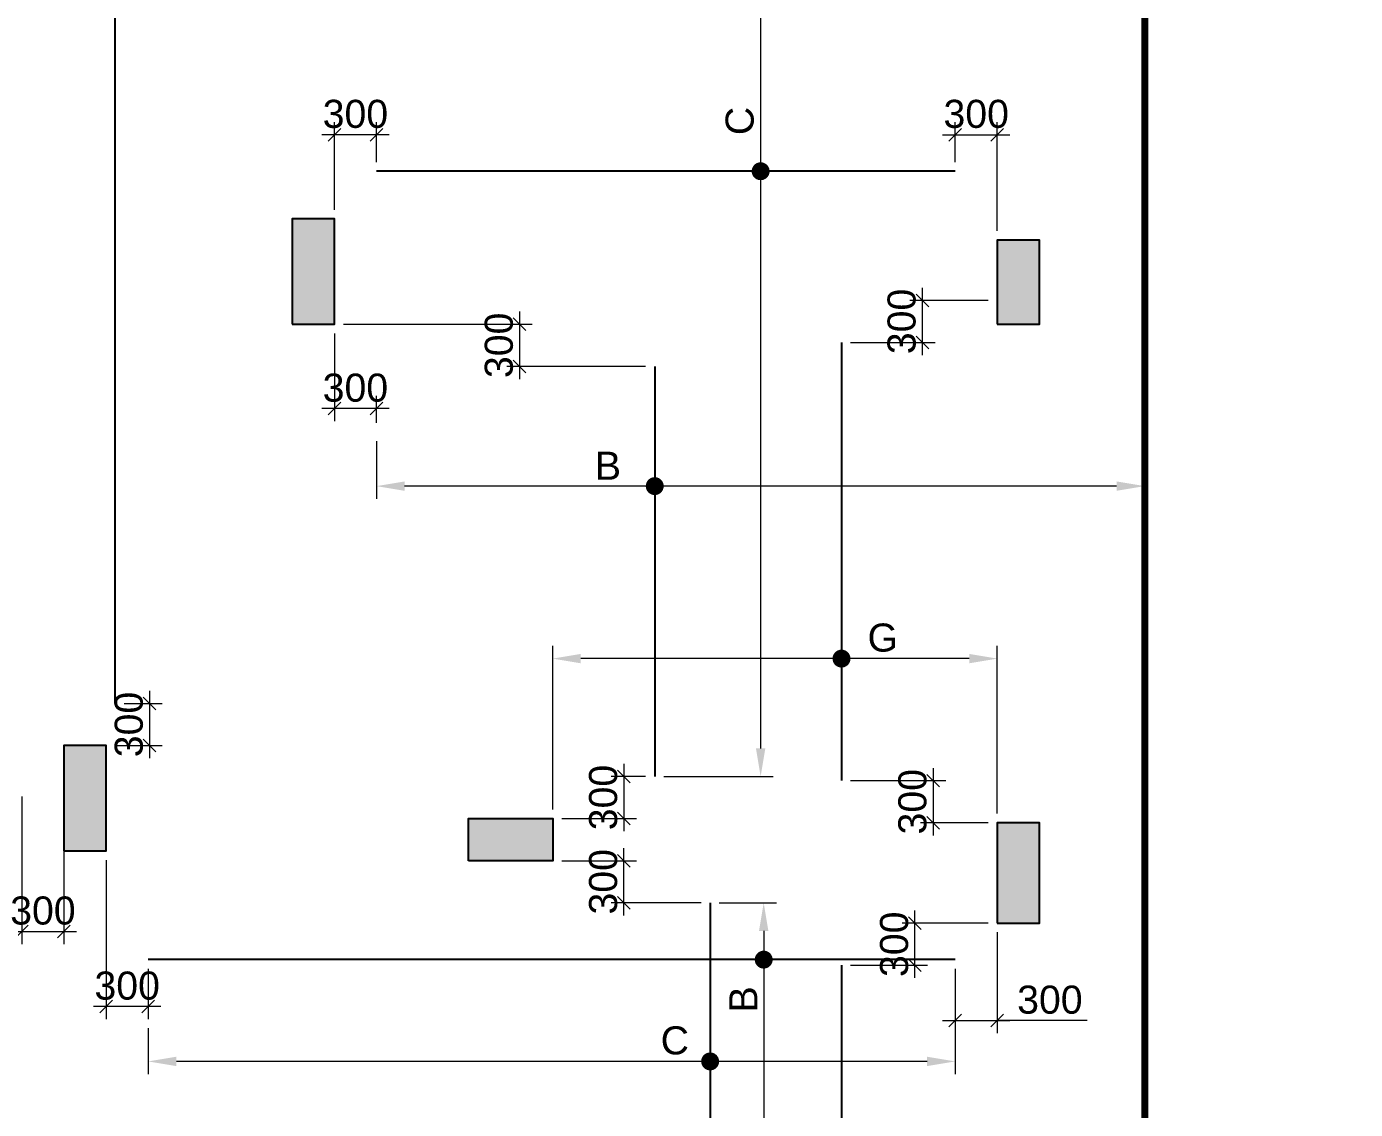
# Model space of a CAD drawing. Header units: millimetres. Extents: x 1123469 to 1883119, y -126924 to 196924.
# Drawn here: x 1633029 to 1642490, y 138028 to 145739 of the extents above; entities that cross this region are included whole.
import ezdxf

# ---------------------------------------------------------------- set-up
doc = ezdxf.new("R2010")
doc.units = ezdxf.units.MM
doc.header["$LTSCALE"] = 500
doc.header["$MEASUREMENT"] = 0
doc.header["$PDMODE"] = 34
doc.linetypes.add('CONTINOUS', pattern=[0])
doc.layers.get('Defpoints').update_dxf_attribs({"lineweight": 0})
for name, color, linetype in [('COL. DIM', 3, 'Continuous'), ('reinf.', 4, 'Continuous'), ('TOWER AREA COLUMN.', 6, 'Continuous')]:
    doc.layers.add(name, color=color, linetype=linetype)
for name, color, linetype, lineweight in [('CUT OUT', 1, 'Continuous', 13), ('dim-M', 1, 'Continuous', 15), ('FOOTING', 1, 'Continuous', 15), ('S - SUNK', 251, 'Continuous', 0), ('TOWER COL HATCH', 253, 'Continuous', 20)]:
    doc.layers.add(name, color=color, linetype=linetype, lineweight=lineweight)
doc.styles.add('3mm', font='arial.ttf')
doc.dimstyles.new('PARAMVEER', dxfattribs={"dimtxt": 200, "dimasz": 100, "dimexe": 0, "dimexo": 25, "dimgap": 10, "dimtad": 1, "dimdec": 0, "dimrnd": 5, "dimzin": 0, "dimdsep": 46, "dimtxsty": '3mm', "dimblk": 'OBLIQUE', "dimcen": 0.09, "dimdle": 75, "dimclrd": 1, "dimclre": 1, "dimclrt": 3, "dimadec": 0, "dimazin": 0, "dimtfac": 1, "dimtdec": 0, "dimtmove": 1, "dimatfit": 3, "dimfxl": 100, "dimtolj": 1, "dimtzin": 0, "dimlwd": 18, "dimlwe": 5, "dimarcsym": 0})

# ---------------------------------------------------------------- blocks, each defined once
blk = doc.blocks.new('3tgra')
at = {"layer": 'TOWER COL HATCH'}
h = blk.add_hatch(color=253, dxfattribs=at)
h.dxf.hatch_style = 1
h.paths.add_polyline_path([(1370960.6, 80596.9), (1370660.6, 80596.9), (1370660.6, 81346.9), (1370960.6, 81346.9)])
h = blk.add_hatch(color=253, dxfattribs=at)
h.dxf.hatch_style = 1
h.paths.add_polyline_path([(1365940.6, 80596.9), (1365640.6, 80596.9), (1365640.6, 81196.9), (1365940.6, 81196.9)])
h = blk.add_hatch(color=253, dxfattribs=at)
h.dxf.hatch_style = 1
h.paths.add_polyline_path([(1372585.5, 76846.9), (1372285.5, 76846.9), (1372285.5, 77596.9), (1372585.5, 77596.9)])
h = blk.add_hatch(color=253, dxfattribs=at)
h.dxf.hatch_style = 1
h.paths.add_polyline_path([(1365940.6, 76331.9), (1365640.6, 76331.9), (1365640.6, 77046.9), (1365940.6, 77046.9)])
h = blk.add_hatch(color=253, dxfattribs=at)
h.dxf.hatch_style = 1
h.paths.add_polyline_path([(1369705.6, 76776.9), (1369705.6, 77076.9), (1369105.6, 77076.9), (1369105.6, 76776.9)])
at = {"layer": 'TOWER AREA COLUMN.', "color": 4}
for points in [[(1370960.6, 80596.9), (1370660.6, 80596.9), (1370660.6, 81346.9), (1370960.6, 81346.9)], [(1365940.6, 80596.9), (1365640.6, 80596.9), (1365640.6, 81196.9), (1365940.6, 81196.9)], [(1372585.5, 76846.9), (1372285.5, 76846.9), (1372285.5, 77596.9), (1372585.5, 77596.9)], [(1365940.6, 76331.9), (1365640.6, 76331.9), (1365640.6, 77046.9), (1365940.6, 77046.9)], [(1369705.6, 76776.9), (1369705.6, 77076.9), (1369105.6, 77076.9), (1369105.6, 76776.9)]]:
    blk.add_lwpolyline(points, close=True, dxfattribs=at)
blk = doc.blocks.new('_Oblique')
at = {"color": 0, "linetype": 'ByBlock', "lineweight": -2}
blk.add_line((-0.5, -0.5), (0.5, 0.5), dxfattribs=at)
blk = doc.blocks.new('*D1150')
at = {"layer": 'COL. DIM', "color": 1, "lineweight": 18, "ltscale": 10, "transparency": 16777216}
blk.add_line((1633904.6, 141009.4), (1633904.6, 140529.4), dxfattribs=at)
at = {"layer": 'COL. DIM', "color": 1, "linetype": 'CONTINOUS', "lineweight": 5, "ltscale": 10, "transparency": 16777216}
for p, q in [((1633723, 140919.4), (1633994.6, 140919.4)), ((1633660, 140619.4), (1633994.6, 140619.4))]:
    blk.add_line(p, q, dxfattribs=at)
at = {"layer": 'Defpoints', "color": 0, "ltscale": 10, "transparency": 16777216}
for p in [(1633658, 140919.4), (1633595, 140619.4), (1633904.6, 140619.4)]:
    blk.add_point(p, dxfattribs=at)
at = {"layer": 'COL. DIM', "color": 1, "lineweight": 18, "ltscale": 10, "transparency": 16777216, "xscale": 90, "yscale": 90, "zscale": 90}
for p, rotation in [((1633904.6, 140919.4), 90), ((1633904.6, 140619.4), 270)]:
    blk.add_blockref('_Oblique', p, dxfattribs=dict(at, rotation=rotation))
at = {"layer": 'COL. DIM', "color": 3, "ltscale": 10, "transparency": 16777216, "insert": (1633757.4, 140769.4), "char_height": 200, "attachment_point": 5, "rotation": 90, "style": '3mm'}
blk.add_mtext('\\A1;300', dxfattribs=at)
blk = doc.blocks.new('*D1151')
at = {"layer": 'COL. DIM', "color": 1, "linetype": 'CONTINOUS', "lineweight": 5, "ltscale": 10, "transparency": 16777216}
for p, q in [((1639640, 144774.1), (1639640, 145059.2)), ((1639940, 144284.4), (1639940, 145059.2))]:
    blk.add_line(p, q, dxfattribs=at)
at = {"layer": 'COL. DIM', "color": 1, "lineweight": 18, "ltscale": 10, "transparency": 16777216}
blk.add_line((1639550, 144969.2), (1640030, 144969.2), dxfattribs=at)
at = {"layer": 'Defpoints', "color": 0, "ltscale": 10, "transparency": 16777216}
for p in [(1639940, 144969.2), (1639640, 144709.1), (1639940, 144219.4)]:
    blk.add_point(p, dxfattribs=at)
at = {"layer": 'COL. DIM', "color": 1, "lineweight": 18, "ltscale": 10, "transparency": 16777216, "xscale": 90, "yscale": 90, "zscale": 90, "rotation": 180}
blk.add_blockref('_Oblique', (1639640, 144969.2), dxfattribs=at)
at = {"layer": 'COL. DIM', "color": 1, "lineweight": 18, "ltscale": 10, "transparency": 16777216, "xscale": 90, "yscale": 90, "zscale": 90}
blk.add_blockref('_Oblique', (1639940, 144969.2), dxfattribs=at)
at = {"layer": 'COL. DIM', "color": 3, "ltscale": 10, "transparency": 16777216, "insert": (1639790, 145116.4), "char_height": 200, "attachment_point": 5, "style": '3mm'}
blk.add_mtext('\\A1;300', dxfattribs=at)
blk = doc.blocks.new('*D1152')
at = {"layer": 'COL. DIM', "color": 1, "linetype": 'CONTINOUS', "lineweight": 5, "ltscale": 10, "transparency": 16777216}
for p, q in [((1638246.2, 148629.4), (1638165.2, 148629.4)), ((1637566.2, 140399.4), (1638345.2, 140399.4))]:
    blk.add_line(p, q, dxfattribs=at)
at = {"layer": 'COL. DIM', "color": 1, "lineweight": 18, "ltscale": 10, "transparency": 16777216}
blk.add_line((1638255.2, 148429.4), (1638255.2, 140599.4), dxfattribs=at)
at = {"layer": 'COL. DIM', "color": 1, "ltscale": 10, "transparency": 16777216}
for points in [[(1638221.9, 148429.4), (1638288.5, 148429.4), (1638255.2, 148629.4)], [(1638221.9, 140599.4), (1638288.5, 140599.4), (1638255.2, 140399.4)]]:
    blk.add_solid(points, dxfattribs=at)
at = {"layer": 'Defpoints', "color": 0, "ltscale": 10, "transparency": 16777216}
for p in [(1638311.2, 148629.4), (1637501.2, 140399.4), (1638255.2, 140399.4)]:
    blk.add_point(p, dxfattribs=at)
at = {"layer": 'COL. DIM', "color": 3, "ltscale": 10, "transparency": 16777216, "insert": (1638106.8, 145066.9), "char_height": 200, "attachment_point": 5, "rotation": 90, "style": '3mm'}
blk.add_mtext('\\A1;C', dxfattribs=at)
blk = doc.blocks.new('*D1153')
at = {"layer": 'COL. DIM', "color": 1, "linetype": 'CONTINOUS', "lineweight": 5, "ltscale": 10, "transparency": 16777216}
for p, q in [((1635220, 144434.4), (1635220, 145059.2)), ((1635520, 144774.1), (1635520, 145059.2))]:
    blk.add_line(p, q, dxfattribs=at)
at = {"layer": 'COL. DIM', "color": 1, "lineweight": 18, "ltscale": 10, "transparency": 16777216}
blk.add_line((1635610, 144969.2), (1635130, 144969.2), dxfattribs=at)
at = {"layer": 'Defpoints', "color": 0, "ltscale": 10, "transparency": 16777216}
for p in [(1635220, 144969.2), (1635520, 144709.1), (1635220, 144369.4)]:
    blk.add_point(p, dxfattribs=at)
at = {"layer": 'COL. DIM', "color": 1, "lineweight": 18, "ltscale": 10, "transparency": 16777216, "xscale": 90, "yscale": 90, "zscale": 90, "rotation": 180}
blk.add_blockref('_Oblique', (1635220, 144969.2), dxfattribs=at)
at = {"layer": 'COL. DIM', "color": 1, "lineweight": 18, "ltscale": 10, "transparency": 16777216, "xscale": 90, "yscale": 90, "zscale": 90}
blk.add_blockref('_Oblique', (1635520, 144969.2), dxfattribs=at)
at = {"layer": 'COL. DIM', "color": 3, "ltscale": 10, "transparency": 16777216, "insert": (1635370, 145116.4), "char_height": 200, "attachment_point": 5, "style": '3mm'}
blk.add_mtext('\\A1;300', dxfattribs=at)
blk = doc.blocks.new('*D1154')
at = {"layer": 'COL. DIM', "color": 1, "linetype": 'CONTINOUS', "lineweight": 5, "ltscale": 10, "transparency": 16777216}
for p, q in [((1632995, 140257.6), (1632995, 139206.2)), ((1633295, 139940.3), (1633295, 139206.2))]:
    blk.add_line(p, q, dxfattribs=at)
at = {"layer": 'COL. DIM', "color": 1, "lineweight": 18, "ltscale": 10, "transparency": 16777216}
blk.add_line((1632905, 139296.2), (1633385, 139296.2), dxfattribs=at)
at = {"layer": 'Defpoints', "color": 0, "ltscale": 10, "transparency": 16777216}
for p in [(1632995, 140322.6), (1633295, 140005.3), (1633295, 139296.2)]:
    blk.add_point(p, dxfattribs=at)
at = {"layer": 'COL. DIM', "color": 1, "lineweight": 18, "ltscale": 10, "transparency": 16777216, "xscale": 90, "yscale": 90, "zscale": 90, "rotation": 180}
blk.add_blockref('_Oblique', (1632995, 139296.2), dxfattribs=at)
at = {"layer": 'COL. DIM', "color": 1, "lineweight": 18, "ltscale": 10, "transparency": 16777216, "xscale": 90, "yscale": 90, "zscale": 90}
blk.add_blockref('_Oblique', (1633295, 139296.2), dxfattribs=at)
at = {"layer": 'COL. DIM', "color": 3, "ltscale": 10, "transparency": 16777216, "insert": (1633145, 139443.4), "char_height": 200, "attachment_point": 5, "style": '3mm'}
blk.add_mtext('\\A1;300', dxfattribs=at)
blk = doc.blocks.new('*D1158')
at = {"layer": 'COL. DIM', "color": 1, "linetype": 'CONTINOUS', "lineweight": 5, "ltscale": 10, "transparency": 16777216}
for p, q in [((1639940, 139289.4), (1639940, 138571.5)), ((1639640, 139029.9), (1639640, 138571.5))]:
    blk.add_line(p, q, dxfattribs=at)
at = {"layer": 'COL. DIM', "color": 1, "lineweight": 18, "ltscale": 10, "transparency": 16777216}
for p, q in [((1639550, 138661.5), (1640030, 138661.5)), ((1640580.1, 138661.5), (1639940, 138661.5))]:
    blk.add_line(p, q, dxfattribs=at)
at = {"layer": 'Defpoints', "color": 0, "ltscale": 10, "transparency": 16777216}
for p in [(1639940, 139354.4), (1639640, 139094.9), (1639940, 138661.5)]:
    blk.add_point(p, dxfattribs=at)
at = {"layer": 'COL. DIM', "color": 1, "lineweight": 18, "ltscale": 10, "transparency": 16777216, "xscale": 90, "yscale": 90, "zscale": 90, "rotation": 180}
blk.add_blockref('_Oblique', (1639640, 138661.5), dxfattribs=at)
at = {"layer": 'COL. DIM', "color": 1, "lineweight": 18, "ltscale": 10, "transparency": 16777216, "xscale": 90, "yscale": 90, "zscale": 90}
blk.add_blockref('_Oblique', (1639940, 138661.5), dxfattribs=at)
at = {"layer": 'COL. DIM', "color": 3, "ltscale": 10, "transparency": 16777216, "insert": (1640314.6, 138808.7), "char_height": 200, "attachment_point": 5, "style": '3mm'}
blk.add_mtext('\\A1;300', dxfattribs=at)
blk = doc.blocks.new('*D1159')
at = {"layer": 'COL. DIM', "color": 1, "linetype": 'CONTINOUS', "lineweight": 5, "ltscale": 10, "transparency": 16777216}
for p, q in [((1637960.6, 139499.4), (1638367.1, 139499.4)), ((1637960.6, 136039.3), (1638367.1, 136039.3))]:
    blk.add_line(p, q, dxfattribs=at)
at = {"layer": 'COL. DIM', "color": 1, "lineweight": 18, "ltscale": 10, "transparency": 16777216}
blk.add_line((1638277.1, 139299.4), (1638277.1, 136239.3), dxfattribs=at)
at = {"layer": 'COL. DIM', "color": 1, "ltscale": 10, "transparency": 16777216}
for points in [[(1638243.7, 139299.4), (1638310.4, 139299.4), (1638277.1, 139499.4)], [(1638243.7, 136239.3), (1638310.4, 136239.3), (1638277.1, 136039.3)]]:
    blk.add_solid(points, dxfattribs=at)
at = {"layer": 'Defpoints', "color": 0, "ltscale": 10, "transparency": 16777216}
for p in [(1637895.6, 139499.4), (1637895.6, 136039.3), (1638277.1, 136039.3)]:
    blk.add_point(p, dxfattribs=at)
at = {"layer": 'COL. DIM', "color": 3, "ltscale": 10, "transparency": 16777216, "insert": (1638132.1, 138812.1), "char_height": 200, "attachment_point": 5, "rotation": 90, "style": '3mm'}
blk.add_mtext('\\A1;B', dxfattribs=at)
blk = doc.blocks.new('*D1160')
at = {"layer": 'COL. DIM', "color": 1, "linetype": 'CONTINOUS', "lineweight": 5, "ltscale": 10, "transparency": 16777216}
for p, q in [((1633595, 139804.4), (1633595, 138671.5)), ((1633895, 139029.9), (1633895, 138671.5))]:
    blk.add_line(p, q, dxfattribs=at)
at = {"layer": 'COL. DIM', "color": 1, "lineweight": 18, "ltscale": 10, "transparency": 16777216}
blk.add_line((1633985, 138761.5), (1633505, 138761.5), dxfattribs=at)
at = {"layer": 'Defpoints', "color": 0, "ltscale": 10, "transparency": 16777216}
for p in [(1633595, 139869.4), (1633895, 139094.9), (1633595, 138761.5)]:
    blk.add_point(p, dxfattribs=at)
at = {"layer": 'COL. DIM', "color": 1, "lineweight": 18, "ltscale": 10, "transparency": 16777216, "xscale": 90, "yscale": 90, "zscale": 90, "rotation": 180}
blk.add_blockref('_Oblique', (1633595, 138761.5), dxfattribs=at)
at = {"layer": 'COL. DIM', "color": 1, "lineweight": 18, "ltscale": 10, "transparency": 16777216, "xscale": 90, "yscale": 90, "zscale": 90}
blk.add_blockref('_Oblique', (1633895, 138761.5), dxfattribs=at)
at = {"layer": 'COL. DIM', "color": 3, "ltscale": 10, "transparency": 16777216, "insert": (1633745, 138908.7), "char_height": 200, "attachment_point": 5, "style": '3mm'}
blk.add_mtext('\\A1;300', dxfattribs=at)
blk = doc.blocks.new('*D1197')
at = {"layer": 'COL. DIM', "color": 1, "linetype": 'CONTINOUS', "lineweight": 5, "ltscale": 10, "transparency": 16777216}
for p, q in [((1640990, 143079.7), (1640990, 142376.9)), ((1635520, 142787.5), (1635520, 142376.9))]:
    blk.add_line(p, q, dxfattribs=at)
at = {"layer": 'COL. DIM', "color": 1, "lineweight": 18, "ltscale": 10, "transparency": 16777216}
blk.add_line((1640790, 142466.9), (1635720, 142466.9), dxfattribs=at)
at = {"layer": 'COL. DIM', "color": 1, "ltscale": 10, "transparency": 16777216}
for points in [[(1635720, 142500.2), (1635720, 142433.5), (1635520, 142466.9)], [(1640790, 142500.2), (1640790, 142433.5), (1640990, 142466.9)]]:
    blk.add_solid(points, dxfattribs=at)
at = {"layer": 'Defpoints', "color": 0, "ltscale": 10, "transparency": 16777216}
for p in [(1640990, 143144.7), (1635520, 142852.5), (1635520, 142466.9)]:
    blk.add_point(p, dxfattribs=at)
at = {"layer": 'COL. DIM', "color": 3, "ltscale": 10, "transparency": 16777216, "insert": (1637168.3, 142611.9), "char_height": 200, "width": 21.479, "attachment_point": 5, "style": '3mm'}
blk.add_mtext('\\A1;B', dxfattribs=at)
blk = doc.blocks.new('*D1203')
at = {"layer": 'COL. DIM', "color": 1, "linetype": 'CONTINOUS', "lineweight": 5, "ltscale": 10, "transparency": 16777216}
for p, q in [((1639640, 138651.5), (1639640, 138280.1)), ((1633895, 138606.5), (1633895, 138280.1))]:
    blk.add_line(p, q, dxfattribs=at)
at = {"layer": 'COL. DIM', "color": 1, "lineweight": 18, "ltscale": 10, "transparency": 16777216}
blk.add_line((1639440, 138370.1), (1634095, 138370.1), dxfattribs=at)
at = {"layer": 'COL. DIM', "color": 1, "ltscale": 10, "transparency": 16777216}
for points in [[(1634095, 138403.4), (1634095, 138336.7), (1633895, 138370.1)], [(1639440, 138403.4), (1639440, 138336.7), (1639640, 138370.1)]]:
    blk.add_solid(points, dxfattribs=at)
at = {"layer": 'Defpoints', "color": 0, "ltscale": 10, "transparency": 16777216}
for p in [(1639640, 138716.5), (1633895, 138671.5), (1633895, 138370.1)]:
    blk.add_point(p, dxfattribs=at)
at = {"layer": 'COL. DIM', "color": 3, "ltscale": 10, "transparency": 16777216, "insert": (1637644.1, 138518.5), "char_height": 200, "width": 21.479, "attachment_point": 5, "style": '3mm'}
blk.add_mtext('\\A1;C', dxfattribs=at)
blk = doc.blocks.new('*D1223')
at = {"layer": 'COL. DIM', "color": 1, "lineweight": 18, "ltscale": 10, "transparency": 16777216}
blk.add_line((1636539.1, 143709.4), (1636539.1, 143229.4), dxfattribs=at)
at = {"layer": 'COL. DIM', "color": 1, "linetype": 'CONTINOUS', "lineweight": 5, "ltscale": 10, "transparency": 16777216}
for p, q in [((1635285, 143619.4), (1636629.1, 143619.4)), ((1637436.2, 143319.4), (1636449.1, 143319.4))]:
    blk.add_line(p, q, dxfattribs=at)
at = {"layer": 'Defpoints', "color": 0, "ltscale": 10, "transparency": 16777216}
for p in [(1635220, 143619.4), (1636539.1, 143319.4), (1637501.2, 143319.4)]:
    blk.add_point(p, dxfattribs=at)
at = {"layer": 'COL. DIM', "color": 1, "lineweight": 18, "ltscale": 10, "transparency": 16777216, "xscale": 90, "yscale": 90, "zscale": 90}
for p, rotation in [((1636539.1, 143619.4), 90), ((1636539.1, 143319.4), 270)]:
    blk.add_blockref('_Oblique', p, dxfattribs=dict(at, rotation=rotation))
at = {"layer": 'COL. DIM', "color": 3, "ltscale": 10, "transparency": 16777216, "insert": (1636392, 143469.4), "char_height": 200, "attachment_point": 5, "rotation": 90, "style": '3mm'}
blk.add_mtext('\\A1;300', dxfattribs=at)
blk = doc.blocks.new('*D1226')
at = {"layer": 'COL. DIM', "color": 1, "lineweight": 18, "ltscale": 10, "transparency": 16777216}
blk.add_line((1639353.7, 138964.4), (1639353.7, 139444.4), dxfattribs=at)
at = {"layer": 'COL. DIM', "color": 1, "linetype": 'CONTINOUS', "lineweight": 5, "ltscale": 10, "transparency": 16777216}
for p, q in [((1639875, 139354.4), (1639263.7, 139354.4)), ((1638896, 139054.4), (1639443.7, 139054.4))]:
    blk.add_line(p, q, dxfattribs=at)
at = {"layer": 'Defpoints', "color": 0, "ltscale": 10, "transparency": 16777216}
for p in [(1639353.7, 139354.4), (1639940, 139354.4), (1638831, 139054.4)]:
    blk.add_point(p, dxfattribs=at)
at = {"layer": 'COL. DIM', "color": 1, "lineweight": 18, "ltscale": 10, "transparency": 16777216, "xscale": 90, "yscale": 90, "zscale": 90}
for p, rotation in [((1639353.7, 139354.4), 90), ((1639353.7, 139054.4), 270)]:
    blk.add_blockref('_Oblique', p, dxfattribs=dict(at, rotation=rotation))
at = {"layer": 'COL. DIM', "color": 3, "ltscale": 10, "transparency": 16777216, "insert": (1639206.5, 139204.4), "char_height": 200, "attachment_point": 5, "rotation": 90, "style": '3mm'}
blk.add_mtext('\\A1;300', dxfattribs=at)
blk = doc.blocks.new('*D1227')
at = {"layer": 'COL. DIM', "color": 1, "linetype": 'CONTINOUS', "lineweight": 5, "ltscale": 10, "transparency": 16777216}
for p, q in [((1636774.9, 140164.4), (1636774.9, 141328.5)), ((1639940, 140134.4), (1639940, 141328.5))]:
    blk.add_line(p, q, dxfattribs=at)
at = {"layer": 'COL. DIM', "color": 1, "lineweight": 18, "ltscale": 10, "transparency": 16777216}
blk.add_line((1639740, 141238.5), (1636974.9, 141238.5), dxfattribs=at)
at = {"layer": 'COL. DIM', "color": 1, "ltscale": 10, "transparency": 16777216}
for points in [[(1636974.9, 141271.9), (1636974.9, 141205.2), (1636774.9, 141238.5)], [(1639740, 141271.9), (1639740, 141205.2), (1639940, 141238.5)]]:
    blk.add_solid(points, dxfattribs=at)
at = {"layer": 'Defpoints', "color": 0, "ltscale": 10, "transparency": 16777216}
for p in [(1636774.9, 141238.5), (1636774.9, 140099.4), (1639940, 140069.4)]:
    blk.add_point(p, dxfattribs=at)
at = {"layer": 'COL. DIM', "color": 3, "ltscale": 10, "transparency": 16777216, "insert": (1639124.9, 141386.9), "char_height": 200, "width": 21.479, "attachment_point": 5, "style": '3mm'}
blk.add_mtext('\\A1;G', dxfattribs=at)
blk = doc.blocks.new('*D1228')
at = {"layer": 'COL. DIM', "color": 1, "lineweight": 18, "ltscale": 10, "transparency": 16777216}
blk.add_line((1639483.8, 140459.4), (1639483.8, 139979.4), dxfattribs=at)
at = {"layer": 'COL. DIM', "color": 1, "linetype": 'CONTINOUS', "lineweight": 5, "ltscale": 10, "transparency": 16777216}
for p, q in [((1638896, 140369.4), (1639573.8, 140369.4)), ((1639875, 140069.4), (1639393.8, 140069.4))]:
    blk.add_line(p, q, dxfattribs=at)
at = {"layer": 'Defpoints', "color": 0, "ltscale": 10, "transparency": 16777216}
for p in [(1638831, 140369.4), (1639483.8, 140069.4), (1639940, 140069.4)]:
    blk.add_point(p, dxfattribs=at)
at = {"layer": 'COL. DIM', "color": 1, "lineweight": 18, "ltscale": 10, "transparency": 16777216, "xscale": 90, "yscale": 90, "zscale": 90}
for p, rotation in [((1639483.8, 140369.4), 90), ((1639483.8, 140069.4), 270)]:
    blk.add_blockref('_Oblique', p, dxfattribs=dict(at, rotation=rotation))
at = {"layer": 'COL. DIM', "color": 3, "ltscale": 10, "transparency": 16777216, "insert": (1639336.7, 140219.4), "char_height": 200, "attachment_point": 5, "rotation": 90, "style": '3mm'}
blk.add_mtext('\\A1;300', dxfattribs=at)
blk = doc.blocks.new('*D1229')
at = {"layer": 'COL. DIM', "color": 1, "lineweight": 18, "ltscale": 10, "transparency": 16777216}
blk.add_line((1639406.8, 143399.5), (1639406.8, 143879.5), dxfattribs=at)
at = {"layer": 'COL. DIM', "color": 1, "linetype": 'CONTINOUS', "lineweight": 5, "ltscale": 10, "transparency": 16777216}
for p, q in [((1639875, 143789.5), (1639316.8, 143789.5)), ((1638896, 143489.5), (1639496.8, 143489.5))]:
    blk.add_line(p, q, dxfattribs=at)
at = {"layer": 'Defpoints', "color": 0, "ltscale": 10, "transparency": 16777216}
for p in [(1639406.8, 143789.5), (1639940, 143789.5), (1638831, 143489.5)]:
    blk.add_point(p, dxfattribs=at)
at = {"layer": 'COL. DIM', "color": 1, "lineweight": 18, "ltscale": 10, "transparency": 16777216, "xscale": 90, "yscale": 90, "zscale": 90}
for p, rotation in [((1639406.8, 143789.5), 90), ((1639406.8, 143489.5), 270)]:
    blk.add_blockref('_Oblique', p, dxfattribs=dict(at, rotation=rotation))
at = {"layer": 'COL. DIM', "color": 3, "ltscale": 10, "transparency": 16777216, "insert": (1639259.7, 143639.5), "char_height": 200, "attachment_point": 5, "rotation": 90, "style": '3mm'}
blk.add_mtext('\\A1;300', dxfattribs=at)
blk = doc.blocks.new('*D1231')
at = {"layer": 'COL. DIM', "color": 1, "lineweight": 18, "ltscale": 10, "transparency": 16777216}
blk.add_line((1637281.9, 140489.4), (1637281.9, 140009.4), dxfattribs=at)
at = {"layer": 'COL. DIM', "color": 1, "linetype": 'CONTINOUS', "lineweight": 5, "ltscale": 10, "transparency": 16777216}
for p, q in [((1637436.2, 140399.4), (1637191.9, 140399.4)), ((1636839.9, 140099.4), (1637371.9, 140099.4))]:
    blk.add_line(p, q, dxfattribs=at)
at = {"layer": 'Defpoints', "color": 0, "ltscale": 10, "transparency": 16777216}
for p in [(1637501.2, 140399.4), (1636774.9, 140099.4), (1637281.9, 140099.4)]:
    blk.add_point(p, dxfattribs=at)
at = {"layer": 'COL. DIM', "color": 1, "lineweight": 18, "ltscale": 10, "transparency": 16777216, "xscale": 90, "yscale": 90, "zscale": 90}
for p, rotation in [((1637281.9, 140399.4), 90), ((1637281.9, 140099.4), 270)]:
    blk.add_blockref('_Oblique', p, dxfattribs=dict(at, rotation=rotation))
at = {"layer": 'COL. DIM', "color": 3, "ltscale": 10, "transparency": 16777216, "insert": (1637134.7, 140249.4), "char_height": 200, "attachment_point": 5, "rotation": 90, "style": '3mm'}
blk.add_mtext('\\A1;300', dxfattribs=at)
blk = doc.blocks.new('*D1252')
at = {"layer": 'COL. DIM', "color": 1, "lineweight": 18, "ltscale": 10, "transparency": 16777216}
blk.add_line((1637281.9, 139409.4), (1637281.9, 139889.4), dxfattribs=at)
at = {"layer": 'COL. DIM', "color": 1, "linetype": 'CONTINOUS', "lineweight": 5, "ltscale": 10, "transparency": 16777216}
for p, q in [((1636839.9, 139799.4), (1637371.9, 139799.4)), ((1637830.6, 139499.4), (1637191.9, 139499.4))]:
    blk.add_line(p, q, dxfattribs=at)
at = {"layer": 'Defpoints', "color": 0, "ltscale": 10, "transparency": 16777216}
for p in [(1636774.9, 139799.4), (1637281.9, 139799.4), (1637895.6, 139499.4)]:
    blk.add_point(p, dxfattribs=at)
at = {"layer": 'COL. DIM', "color": 1, "lineweight": 18, "ltscale": 10, "transparency": 16777216, "xscale": 90, "yscale": 90, "zscale": 90}
for p, rotation in [((1637281.9, 139799.4), 90), ((1637281.9, 139499.4), 270)]:
    blk.add_blockref('_Oblique', p, dxfattribs=dict(at, rotation=rotation))
at = {"layer": 'COL. DIM', "color": 3, "ltscale": 10, "transparency": 16777216, "insert": (1637134.7, 139649.4), "char_height": 200, "attachment_point": 5, "rotation": 90, "style": '3mm'}
blk.add_mtext('\\A1;300', dxfattribs=at)
blk = doc.blocks.new('*D1221')
at = {"layer": 'COL. DIM', "color": 1, "linetype": 'CONTINOUS', "lineweight": 5, "ltscale": 10, "transparency": 16777216}
for p, q in [((1635220, 143554.4), (1635220, 142929.5)), ((1635520, 142917.5), (1635520, 143109.5))]:
    blk.add_line(p, q, dxfattribs=at)
at = {"layer": 'COL. DIM', "color": 1, "lineweight": 18, "ltscale": 10, "transparency": 16777216}
blk.add_line((1635610, 143019.5), (1635130, 143019.5), dxfattribs=at)
at = {"layer": 'Defpoints', "color": 0, "ltscale": 10, "transparency": 16777216}
for p in [(1635220, 143619.4), (1635220, 143019.5), (1635520, 142852.5)]:
    blk.add_point(p, dxfattribs=at)
at = {"layer": 'COL. DIM', "color": 1, "lineweight": 18, "ltscale": 10, "transparency": 16777216, "xscale": 90, "yscale": 90, "zscale": 90, "rotation": 180}
blk.add_blockref('_Oblique', (1635220, 143019.5), dxfattribs=at)
at = {"layer": 'COL. DIM', "color": 1, "lineweight": 18, "ltscale": 10, "transparency": 16777216, "xscale": 90, "yscale": 90, "zscale": 90}
blk.add_blockref('_Oblique', (1635520, 143019.5), dxfattribs=at)
at = {"layer": 'COL. DIM', "color": 3, "ltscale": 10, "transparency": 16777216, "insert": (1635370, 143166.7), "char_height": 200, "attachment_point": 5, "style": '3mm'}
blk.add_mtext('\\A1;300', dxfattribs=at)
blk = doc.blocks.new('*D2624')
at = {"layer": 'COL. DIM', "color": 1, "linetype": 'CONTINOUS', "lineweight": 5, "ltscale": 10, "transparency": 16777216}
for p, q in [((1726903.3, 142855.3), (1726903.3, 142349.5)), ((1727203.3, 141672.5), (1727203.3, 142529.5))]:
    blk.add_line(p, q, dxfattribs=at)
at = {"layer": 'COL. DIM', "color": 1, "lineweight": 18, "ltscale": 10, "transparency": 16777216}
blk.add_line((1726813.3, 142439.5), (1727293.3, 142439.5), dxfattribs=at)
at = {"layer": 'Defpoints', "color": 0, "ltscale": 10, "transparency": 16777216}
for p in [(1726903.3, 142920.3), (1727203.3, 142439.5), (1727203.3, 141607.5), (1405055.6, 139394.2), (1364890.6, 126979.3), (1364890.6, 124332.9)]:
    blk.add_point(p, dxfattribs=at)
at = {"layer": 'S - SUNK', "color": 1, "lineweight": 18, "ltscale": 10, "transparency": 16777216}
blk.add_line((1405130.6, 124332.9), (1364815.6, 124332.9), dxfattribs=at)
at = {"layer": 'S - SUNK', "color": 1, "lineweight": 5, "ltscale": 10, "transparency": 16777216}
for p, q in [((1364890.6, 124333.1), (1364890.6, 124332.9)), ((1405055.6, 124333.1), (1405055.6, 124332.9))]:
    blk.add_line(p, q, dxfattribs=at)
at = {"layer": 'COL. DIM', "color": 1, "lineweight": 18, "ltscale": 10, "transparency": 16777216, "xscale": 90, "yscale": 90, "zscale": 90, "rotation": 180}
blk.add_blockref('_Oblique', (1726903.3, 142439.5), dxfattribs=at)
at = {"layer": 'COL. DIM', "color": 1, "lineweight": 18, "ltscale": 10, "transparency": 16777216, "xscale": 90, "yscale": 90, "zscale": 90}
blk.add_blockref('_Oblique', (1727203.3, 142439.5), dxfattribs=at)
at = {"layer": 'S - SUNK', "color": 1, "lineweight": 18, "ltscale": 10, "transparency": 16777216, "xscale": 100, "yscale": 100, "zscale": 100, "rotation": 180}
blk.add_blockref('_Oblique', (1364890.6, 124332.9), dxfattribs=at)
at = {"layer": 'S - SUNK', "color": 1, "lineweight": 18, "ltscale": 10, "transparency": 16777216, "xscale": 100, "yscale": 100, "zscale": 100}
blk.add_blockref('_Oblique', (1405055.6, 124332.9), dxfattribs=at)
at = {"layer": 'COL. DIM', "color": 3, "ltscale": 10, "transparency": 16777216, "insert": (1727053.3, 142586.6), "char_height": 200, "attachment_point": 5, "style": '3mm'}
blk.add_mtext('\\A1;300', dxfattribs=at)
at = {"layer": 'S - SUNK', "color": 3, "ltscale": 10, "transparency": 16777216, "insert": (1384973.1, 124445), "char_height": 200, "attachment_point": 5, "style": '3mm'}
blk.add_mtext('\\A1;40165', dxfattribs=at)
blk = doc.blocks.new('*D2625')
at = {"layer": 'COL. DIM', "color": 1, "lineweight": 18, "ltscale": 10, "transparency": 16777216}
blk.add_line((1725455.6, 141997.5), (1725455.6, 141517.5), dxfattribs=at)
at = {"layer": 'COL. DIM', "color": 1, "linetype": 'CONTINOUS', "lineweight": 5, "ltscale": 10, "transparency": 16777216}
for p, q in [((1725012.2, 141907.5), (1725545.6, 141907.5)), ((1724393.3, 141607.5), (1725545.6, 141607.5))]:
    blk.add_line(p, q, dxfattribs=at)
at = {"layer": 'Defpoints', "color": 0, "ltscale": 10, "transparency": 16777216}
for p in [(1358872.1, 158914.1), (1431760.6, 158914.1), (1724947.2, 141907.5), (1724328.3, 141607.5), (1725455.6, 141607.5), (1442850.6, 126979.3)]:
    blk.add_point(p, dxfattribs=at)
at = {"layer": 'S - SUNK', "color": 1, "lineweight": 18, "ltscale": 10, "transparency": 16777216}
blk.add_line((1358872.1, 126904.3), (1358872.1, 158989.1), dxfattribs=at)
at = {"layer": 'S - SUNK', "color": 1, "lineweight": 5, "ltscale": 10, "transparency": 16777216}
for p, q in [((1358872.3, 158914.1), (1358872.1, 158914.1)), ((1358872.3, 126979.3), (1358872.1, 126979.3))]:
    blk.add_line(p, q, dxfattribs=at)
at = {"layer": 'COL. DIM', "color": 1, "lineweight": 18, "ltscale": 10, "transparency": 16777216, "xscale": 90, "yscale": 90, "zscale": 90}
for p, rotation in [((1725455.6, 141907.5), 90), ((1725455.6, 141607.5), 270)]:
    blk.add_blockref('_Oblique', p, dxfattribs=dict(at, rotation=rotation))
at = {"layer": 'S - SUNK', "color": 1, "lineweight": 18, "ltscale": 10, "transparency": 16777216, "xscale": 100, "yscale": 100, "zscale": 100}
for p, rotation in [((1358872.1, 158914.1), 90), ((1358872.1, 126979.3), 270)]:
    blk.add_blockref('_Oblique', p, dxfattribs=dict(at, rotation=rotation))
at = {"layer": 'COL. DIM', "color": 3, "ltscale": 10, "transparency": 16777216, "insert": (1725308.4, 141757.5), "char_height": 200, "attachment_point": 5, "rotation": 90, "style": '3mm'}
blk.add_mtext('\\A1;300', dxfattribs=at)
at = {"layer": 'S - SUNK', "color": 3, "ltscale": 10, "transparency": 16777216, "insert": (1358759.9, 142946.7), "char_height": 200, "attachment_point": 5, "rotation": 90, "style": '3mm'}
blk.add_mtext('\\A1;31935', dxfattribs=at)
blk = doc.blocks.new('*D2626')
at = {"layer": 'COL. DIM', "color": 1, "linetype": 'CONTINOUS', "lineweight": 5, "ltscale": 10, "transparency": 16777216}
for p, q in [((1716598.3, 143871.7), (1716598.3, 143375.6)), ((1716298.3, 143802.5), (1716298.3, 143375.6))]:
    blk.add_line(p, q, dxfattribs=at)
at = {"layer": 'COL. DIM', "color": 1, "lineweight": 18, "ltscale": 10, "transparency": 16777216}
for p, q in [((1716688.3, 143465.6), (1716208.3, 143465.6)), ((1717247, 143465.6), (1716598.3, 143465.6))]:
    blk.add_line(p, q, dxfattribs=at)
at = {"layer": 'Defpoints', "color": 0, "ltscale": 10, "transparency": 16777216}
for p in [(1716598.3, 143936.7), (1716298.3, 143867.5), (1716298.3, 143465.6), (1390780.6, 139394.2), (1405055.6, 139394.2), (1405055.6, 138200.6)]:
    blk.add_point(p, dxfattribs=at)
at = {"layer": 'S - SUNK', "color": 1, "lineweight": 18, "ltscale": 10, "transparency": 16777216}
blk.add_line((1390705.6, 138200.6), (1405130.6, 138200.6), dxfattribs=at)
at = {"layer": 'S - SUNK', "color": 1, "lineweight": 5, "ltscale": 10, "transparency": 16777216}
for p, q in [((1390780.6, 138200.7), (1390780.6, 138200.6)), ((1405055.6, 138200.7), (1405055.6, 138200.6))]:
    blk.add_line(p, q, dxfattribs=at)
at = {"layer": 'COL. DIM', "color": 1, "lineweight": 18, "ltscale": 10, "transparency": 16777216, "xscale": 90, "yscale": 90, "zscale": 90, "rotation": 180}
blk.add_blockref('_Oblique', (1716298.3, 143465.6), dxfattribs=at)
at = {"layer": 'COL. DIM', "color": 1, "lineweight": 18, "ltscale": 10, "transparency": 16777216, "xscale": 90, "yscale": 90, "zscale": 90}
blk.add_blockref('_Oblique', (1716598.3, 143465.6), dxfattribs=at)
at = {"layer": 'S - SUNK', "color": 1, "lineweight": 18, "ltscale": 10, "transparency": 16777216, "xscale": 100, "yscale": 100, "zscale": 100, "rotation": 180}
blk.add_blockref('_Oblique', (1390780.6, 138200.6), dxfattribs=at)
at = {"layer": 'S - SUNK', "color": 1, "lineweight": 18, "ltscale": 10, "transparency": 16777216, "xscale": 100, "yscale": 100, "zscale": 100}
blk.add_blockref('_Oblique', (1405055.6, 138200.6), dxfattribs=at)
at = {"layer": 'COL. DIM', "color": 3, "ltscale": 10, "transparency": 16777216, "insert": (1716981.5, 143612.8), "char_height": 200, "attachment_point": 5, "style": '3mm'}
blk.add_mtext('\\A1;300', dxfattribs=at)
at = {"layer": 'S - SUNK', "color": 3, "ltscale": 10, "transparency": 16777216, "insert": (1397918.1, 138312.7), "char_height": 200, "attachment_point": 5, "style": '3mm'}
blk.add_mtext('\\A1;14275', dxfattribs=at)
blk = doc.blocks.new('*D3556')
at = {"layer": 'COL. DIM', "color": 1, "lineweight": 18, "ltscale": 10, "transparency": 16777216}
blk.add_line((1817173.9, 134747.8), (1817173.9, 133597.8), dxfattribs=at)
at = {"layer": 'COL. DIM', "color": 1, "linetype": 'CONTINOUS', "lineweight": 5, "ltscale": 10, "transparency": 16777216}
for p, q in [((1817863.7, 134657.8), (1817083.9, 134657.8)), ((1816402.2, 133687.8), (1817263.9, 133687.8))]:
    blk.add_line(p, q, dxfattribs=at)
at = {"layer": 'Defpoints', "color": 0, "ltscale": 10, "transparency": 16777216}
for p in [(1417087.7, 156599.2), (1417240.6, 156599.2), (1417240.6, 155194.2), (1817928.7, 134657.8), (1816337.2, 133687.8), (1817173.9, 133687.8)]:
    blk.add_point(p, dxfattribs=at)
at = {"layer": 'S - SUNK', "color": 1, "lineweight": 18, "ltscale": 10, "transparency": 16777216}
blk.add_line((1417087.7, 155119.2), (1417087.7, 156674.2), dxfattribs=at)
at = {"layer": 'S - SUNK', "color": 1, "lineweight": 5, "ltscale": 10, "transparency": 16777216}
for p, q in [((1417087.8, 156599.2), (1417087.7, 156599.2)), ((1417087.8, 155194.2), (1417087.7, 155194.2))]:
    blk.add_line(p, q, dxfattribs=at)
at = {"layer": 'COL. DIM', "color": 1, "lineweight": 18, "ltscale": 10, "transparency": 16777216, "xscale": 90, "yscale": 90, "zscale": 90}
for p, rotation in [((1817173.9, 134657.8), 90), ((1817173.9, 133687.8), 270)]:
    blk.add_blockref('_Oblique', p, dxfattribs=dict(at, rotation=rotation))
at = {"layer": 'S - SUNK', "color": 1, "lineweight": 18, "ltscale": 10, "transparency": 16777216, "xscale": 100, "yscale": 100, "zscale": 100}
for p, rotation in [((1417087.7, 156599.2), 90), ((1417087.7, 155194.2), 270)]:
    blk.add_blockref('_Oblique', p, dxfattribs=dict(at, rotation=rotation))
at = {"layer": 'COL. DIM', "color": 3, "ltscale": 10, "transparency": 16777216, "insert": (1817026.8, 134172.8), "char_height": 200, "attachment_point": 5, "rotation": 90, "style": '3mm'}
blk.add_mtext('\\A1;970', dxfattribs=at)
at = {"layer": 'S - SUNK', "color": 3, "ltscale": 10, "transparency": 16777216, "insert": (1416975.6, 155896.7), "char_height": 200, "attachment_point": 5, "rotation": 90, "style": '3mm'}
blk.add_mtext('\\A1;1405', dxfattribs=at)

msp = doc.modelspace()

# ---------------------------------------------------------------- linework, layer by layer
at = {"layer": 'dim-M', "color": 4, "ltscale": 10, "const_width": 63.8}
for points in [[(1638287.1, 144709.1, -1), (1638223.3, 144709.1, -1)], [(1637533.1, 142466.9, -1), (1637469.3, 142466.9, -1)], [(1638862.9, 141238.5, -1), (1638799.1, 141238.5, -1)], [(1638308.9, 139094.9, -1), (1638245.2, 139094.9, -1)], [(1637927.5, 138370.1, -1), (1637863.7, 138370.1, -1)]]:
    msp.add_lwpolyline(points, format="xyb", close=True, dxfattribs=at)
at = {"layer": 'FOOTING', "color": 3, "ltscale": 10, "const_width": 50}
msp.add_lwpolyline([(1588640, 155194.2), (1615380, 155194.2), (1615380, 156599.2), (1617075, 156599.2), (1617075, 157414.1), (1621025, 157414.1), (1621025, 158914.1), (1629900, 158914.1), (1629900, 148629.4), (1640990, 148629.4), (1640990, 126979.3), (1632435, 126979.3)], dxfattribs=at)
at = {"layer": 'reinf.', "color": 4, "ltscale": 10}
for p, q in [((1633658, 148629.4), (1633658, 140919.4)), ((1638831, 143489.5), (1638831, 140369.4)), ((1637501.2, 143319.4), (1637501.2, 140399.4)), ((1637895.6, 139499.4), (1637895.6, 136039.3)), ((1638831, 139054.4), (1638831, 136554.3))]:
    msp.add_line(p, q, dxfattribs=at)
at = {"layer": 'reinf.', "color": 4, "ltscale": 1.4}
for p, q in [((1639640, 144709.1), (1635520, 144709.1)), ((1639640, 139094.9), (1633895, 139094.9))]:
    msp.add_line(p, q, dxfattribs=at)

# ---------------------------------------------------------------- block references
at = {"layer": 'CUT OUT', "color": 4, "xscale": -1}
msp.add_blockref('3tgra', (3005880.6, 63022.5), dxfattribs=at)

# ---------------------------------------------------------------- dimensions: what is measured, and where the dimension line sits
at = {"layer": 'COL. DIM', "color": 6, "ltscale": 10}
for base, p1, p2, angle, picture, middle in [((1725455.6, 141607.5), (1724947.2, 141907.5), (1724328.3, 141607.5), 90, '*D2625', (1725455.6, 141757.5)), ((1635220, 144969.2), (1635520, 144709.1), (1635220, 144369.4), 180, '*D1153', (1635370, 144969.2)), ((1639940, 144969.2), (1639640, 144709.1), (1639940, 144219.4), 0, '*D1151', (1639790, 144969.2)), ((1716298.3, 143465.6), (1716598.3, 143936.7), (1716298.3, 143867.5), 180, '*D2626', (1716981.5, 143465.6)), ((1639406.8, 143789.5), (1638831, 143489.5), (1639940, 143789.5), 270, '*D1229', (1639406.8, 143639.5)), ((1636539.1, 143319.4), (1635220, 143619.4), (1637501.2, 143319.4), 90, '*D1223', (1636539.1, 143469.4)), ((1635220, 143019.5), (1635520, 142852.5), (1635220, 143619.4), 180, '*D1221', (1635370, 143019.5)), ((1633904.6, 140619.4), (1633658, 140919.4), (1633595, 140619.4), 90, '*D1150', (1633904.6, 140769.4)), ((1637281.9, 140099.4), (1637501.2, 140399.4), (1636774.9, 140099.4), 90, '*D1231', (1637281.9, 140249.4)), ((1639483.8, 140069.4), (1638831, 140369.4), (1639940, 140069.4), 90, '*D1228', (1639483.8, 140219.4)), ((1633295, 139296.2), (1632995, 140322.6), (1633295, 140005.3), 0, '*D1154', (1633145, 139296.2)), ((1633595, 138761.5), (1633895, 139094.9), (1633595, 139869.4), 180, '*D1160', (1633745, 138761.5)), ((1637281.9, 139799.4), (1637895.6, 139499.4), (1636774.9, 139799.4), 270, '*D1252', (1637281.9, 139649.4)), ((1639353.7, 139354.4), (1638831, 139054.4), (1639940, 139354.4), 270, '*D1226', (1639353.7, 139204.4)), ((1639940, 138661.5), (1639640, 139094.9), (1639940, 139354.4), 0, '*D1158', (1640314.6, 138661.5))]:
    dim = msp.add_linear_dim(base=base, p1=p1, p2=p2, angle=angle, dimstyle='PARAMVEER', override={"dimasz": 90, "dimexe": 90, "dimexo": 65, "dimgap": 45, "dimpost": '\\X', "dimdle": 90, "dimfxl": 0.18, "dimarcsym": 1}, dxfattribs=at)
    dim.commit()
    dim.dimension.update_dxf_attribs({"geometry": picture, "text_midpoint": middle, "dimtype": 160})
dim = msp.add_linear_dim(base=(1817173.9, 133687.8), p1=(1817928.7, 134657.8), p2=(1816337.2, 133687.8), angle=90, dimstyle='PARAMVEER', override={"dimasz": 90, "dimexe": 90, "dimexo": 65, "dimgap": 45, "dimpost": '\\X', "dimdle": 90, "dimfxl": 0.18, "dimarcsym": 1}, dxfattribs=at)
dim.commit()
dim.dimension.update_dxf_attribs({"geometry": '*D3556', "text_midpoint": (1817026.8, 134172.8)})
for base, p1, p2, angle, text, picture, middle in [((1638255.2, 140399.4), (1638311.2, 148629.4), (1637501.2, 140399.4), 90, 'C', '*D1152', (1638255.2, 145066.9)), ((1635520, 142466.9), (1640990, 143144.7), (1635520, 142852.5), 180, 'B', '*D1197', (1637168.3, 142466.9)), ((1636774.9, 141238.5), (1639940, 140069.4), (1636774.9, 140099.4), 180, 'G', '*D1227', (1639124.9, 141238.5)), ((1638277.1, 136039.3), (1637895.6, 139499.4), (1637895.6, 136039.3), 90, 'B', '*D1159', (1638277.1, 138812.1)), ((1633895, 138370.1), (1639640, 138716.5), (1633895, 138671.5), 180, 'C', '*D1203', (1637644.1, 138370.1))]:
    dim = msp.add_linear_dim(base=base, p1=p1, p2=p2, angle=angle, text=text, dimstyle='PARAMVEER', override={"dimasz": 200, "dimexe": 90, "dimexo": 65, "dimgap": 45, "dimpost": '\\X', "dimsah": 1, "dimdle": 90, "dimfxl": 0.18, "dimarcsym": 1}, dxfattribs=at)
    dim.commit()
    dim.dimension.update_dxf_attribs({"geometry": picture, "text_midpoint": middle, "dimtype": 160})
dim = msp.add_linear_dim(base=(1727203.3, 142439.5), p1=(1726903.3, 142920.3), p2=(1727203.3, 141607.5), dimstyle='PARAMVEER', override={"dimasz": 90, "dimexe": 90, "dimexo": 65, "dimgap": 45, "dimpost": '\\X', "dimdle": 90, "dimfxl": 0.18, "dimarcsym": 1}, dxfattribs=at)
dim.commit()
dim.dimension.update_dxf_attribs({"geometry": '*D2624', "text_midpoint": (1727053.3, 142439.5), "dimtype": 160})
at = {"layer": 'S - SUNK', "color": 4, "ltscale": 10}
for base, p1, p2, picture, middle in [((1358872.1, 158914.1), (1442850.6, 126979.3), (1431760.6, 158914.1), '*D2625', (1358759.9, 142946.7)), ((1417087.7, 156599.2), (1417240.6, 155194.2), (1417240.6, 156599.2), '*D3556', (1416975.6, 155896.7))]:
    dim = msp.add_linear_dim(base=base, p1=p1, p2=p2, angle=90, dimstyle='PARAMVEER', override={"dimpost": '\\X', "dimfxl": 0.15, "dimfxlon": 1, "dimarcsym": 1}, dxfattribs=at)
    dim.commit()
    dim.dimension.update_dxf_attribs({"geometry": picture, "text_midpoint": middle})
for base, p1, p2, picture, middle in [((1405055.6, 138200.6), (1390780.6, 139394.2), (1405055.6, 139394.2), '*D2626', (1397918.1, 138312.7)), ((1364890.6, 124332.9), (1405055.6, 139394.2), (1364890.6, 126979.3), '*D2624', (1384973.1, 124445))]:
    dim = msp.add_linear_dim(base=base, p1=p1, p2=p2, dimstyle='PARAMVEER', override={"dimpost": '\\X', "dimfxl": 0.15, "dimfxlon": 1, "dimarcsym": 1}, dxfattribs=at)
    dim.commit()
    dim.dimension.update_dxf_attribs({"geometry": picture, "text_midpoint": middle})

doc.saveas('drawing.dxf')
